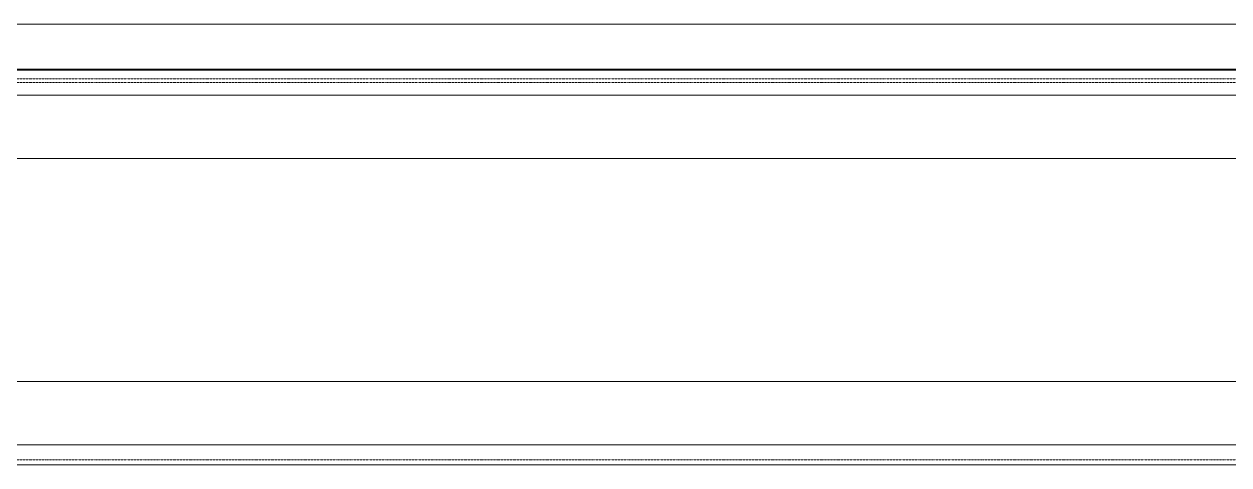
# Model space of a CAD drawing. Header units: millimetres. Extents: x 46989 to 543236, y 252623 to 526638.
# Drawn here: x 220972 to 234618, y 491036 to 496029 of the extents above; entities that cross this region are included whole.
import ezdxf

# ---------------------------------------------------------------- set-up
doc = ezdxf.new("R2010")
doc.units = ezdxf.units.MM
doc.linetypes.add('PHANTOM', pattern=[20, 10, -2, 2, -2, 2, -2])

msp = doc.modelspace()

# ---------------------------------------------------------------- linework, layer by layer
at = {"color": 7, "lineweight": 13, "ltscale": 0.03937}
for p, q in [((252910, 496029), (209172, 496029)), ((209172, 495519), (252910, 495519)), ((209172, 495505), (252909, 495505)), ((252910, 495225), (209172, 495225)), ((209172, 494505), (252910, 494505)), ((252910, 491982), (209172, 491982)), ((209172, 491262), (252910, 491262)), ((207378, 491036), (254704, 491036))]:
    msp.add_line(p, q, dxfattribs=at)
at = {"color": 7, "linetype": 'PHANTOM', "lineweight": 13, "ltscale": 0.03937}
for p, q in [((207326, 495408), (254756, 495408)), ((207326, 495368), (254756, 495368)), ((207326, 491093), (254756, 491093))]:
    msp.add_line(p, q, dxfattribs=at)

doc.saveas('drawing.dxf')
